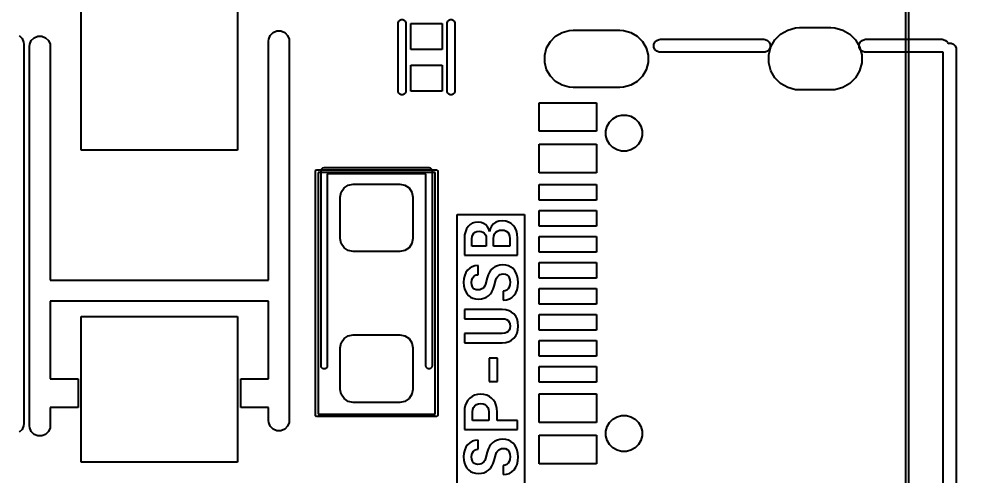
# Model space of a CAD drawing. Extents: x 100 to 191, y -173 to -30.
# Drawn here: x 147.95 to 166.58, y -105.68 to -96.9 of the extents above; entities that cross this region are included whole.
import ezdxf

# ---------------------------------------------------------------- set-up
doc = ezdxf.new("R2010")
doc.units = 0
doc.layers.get('0').update_dxf_attribs({"linetype": 'CONTINUOUS'})
doc.layers.get('Defpoints').update_dxf_attribs({"linetype": 'CONTINUOUS'})
doc.layers.add('BLACK', color=7, linetype='CONTINUOUS')
doc.dimstyles.get("Standard").update_dxf_attribs({"dimtxt": 3, "dimasz": 3, "dimexe": 0.18, "dimexo": 0.0625, "dimgap": 0.09, "dimtad": 0, "dimtih": 1, "dimtoh": 1, "dimzin": 0, "dimdsep": 46, "dimtxsty": 'Standard', "dimcen": 0.09, "dimclrd": 3, "dimclre": 3, "dimclrt": 3, "dimadec": 0, "dimazin": 0, "dimtfac": 1, "dimtofl": 0, "dimtmove": 0, "dimatfit": 3, "dimfxl": 1, "dimtolj": 1, "dimtzin": 0, "dimarcsym": 0})

# ---------------------------------------------------------------- blocks, each defined once
blk = doc.blocks.new('*D14')
at = {"color": 3, "linetype": 'Continuous', "lineweight": -2}
for p, q in [((162.437, -52.406), (185.143, -52.417)), ((184.961, -55.417), (184.936, -106.524)), ((184.909, -160.811), (184.934, -109.704)), ((162.381, -163.8), (185.087, -163.811))]:
    blk.add_line(p, q, dxfattribs=at)
at = {"color": 3, "linetype": 'Continuous'}
for points in [[(184.461, -55.417), (185.461, -55.417), (184.963, -52.417)], [(184.409, -160.811), (185.409, -160.812), (184.907, -163.811)]]:
    blk.add_solid(points, dxfattribs=at)
at = {"layer": 'Defpoints', "color": 0, "linetype": 'Continuous'}
for p in [(162.374, -52.406), (184.963, -52.417), (162.319, -163.8)]:
    blk.add_point(p, dxfattribs=at)
at = {"color": 3, "linetype": 'Continuous', "insert": (184.935, -108.114), "char_height": 3, "attachment_point": 5}
blk.add_mtext('\\A1;111.39', dxfattribs=at)

msp = doc.modelspace()

# ---------------------------------------------------------------- linework, layer by layer
at = {"layer": 'BLACK', "linetype": 'Continuous'}
for p, q in [((165.0115, -158.241995), (165.0115, -51.75159)), ((165.0615, -51.75159), (165.0615, -158.242)), ((149.1395, -99.41507), (149.1395, -96.61607)), ((149.1395, -99.41507), (149.1395, -96.61607)), ((152.1495, -96.61607), (152.1495, -99.41507)), ((152.1495, -96.61607), (152.1495, -99.41507)), ((155.2395, -96.97557), (155.240941, -96.960938)), ((155.2395, -98.27557), (155.2395, -96.97557)), ((155.240941, -96.960938), (155.25214, -96.933902)), ((155.25214, -96.933902), (155.272832, -96.91321)), ((155.272832, -96.91321), (155.299868, -96.902011)), ((155.299868, -96.902011), (155.329132, -96.902011)), ((155.329132, -96.902011), (155.356168, -96.91321)), ((155.356168, -96.91321), (155.37686, -96.933902)), ((155.37686, -96.933902), (155.388059, -96.960938)), ((155.388059, -96.960938), (155.3895, -96.97557)), ((155.3895, -96.97557), (155.3895, -98.27557)), ((155.4845, -97.47557), (155.4845, -96.97557)), ((155.4845, -96.97557), (156.0845, -96.97557)), ((155.4845, -97.47557), (155.4845, -96.97557)), ((155.4845, -96.97557), (156.0845, -96.97557)), ((156.0845, -96.97557), (156.0845, -97.47557)), ((156.0845, -96.97557), (156.0845, -97.47557)), ((156.1795, -96.97557), (156.180941, -96.960938)), ((156.1795, -98.27557), (156.1795, -96.97557)), ((156.180941, -96.960938), (156.19214, -96.933902)), ((156.19214, -96.933902), (156.212832, -96.91321)), ((156.212832, -96.91321), (156.239868, -96.902011)), ((156.239868, -96.902011), (156.269132, -96.902011)), ((156.269132, -96.902011), (156.296168, -96.91321)), ((156.296168, -96.91321), (156.31686, -96.933902)), ((156.31686, -96.933902), (156.328059, -96.960938)), ((156.328059, -96.960938), (156.3295, -96.97557)), ((156.3295, -96.97557), (156.3295, -98.27557)), ((162.73489, -97.101072), (162.886184, -97.060533)), ((162.73489, -97.101072), (162.886184, -97.060533)), ((162.886184, -97.060533), (162.9645, -97.0554)), ((162.886184, -97.060533), (162.9645, -97.0554)), ((162.9645, -97.0554), (163.5645, -97.0554)), ((162.9645, -97.0554), (163.5645, -97.0554)), ((163.5645, -97.0554), (163.642816, -97.060533)), ((163.5645, -97.0554), (163.642816, -97.060533)), ((163.642816, -97.060533), (163.79411, -97.101072)), ((163.642816, -97.060533), (163.79411, -97.101072)), ((147.945614, -97.209276), (148.000794, -97.264456)), ((148.178206, -97.304456), (148.233386, -97.249276)), ((148.233386, -97.249276), (148.305482, -97.219413)), ((148.305482, -97.219413), (148.383518, -97.219413)), ((148.383518, -97.219413), (148.455614, -97.249276)), ((148.455614, -97.249276), (148.510794, -97.304456)), ((152.748343, -97.276552), (152.778206, -97.204456)), ((152.778206, -97.204456), (152.833386, -97.149276)), ((152.833386, -97.149276), (152.905482, -97.119413)), ((152.905482, -97.119413), (152.983518, -97.119413)), ((152.983518, -97.119413), (153.055614, -97.149276)), ((153.055614, -97.149276), (153.110794, -97.204456)), ((153.110794, -97.204456), (153.140657, -97.276552)), ((158.168156, -97.320581), (158.269681, -97.219056)), ((158.168156, -97.320581), (158.269681, -97.219056)), ((158.269681, -97.219056), (158.394024, -97.147266)), ((158.269681, -97.219056), (158.394024, -97.147266)), ((158.394024, -97.147266), (158.532711, -97.110105)), ((158.394024, -97.147266), (158.532711, -97.110105)), ((158.532711, -97.110105), (158.6045, -97.1054)), ((158.532711, -97.110105), (158.6045, -97.1054)), ((158.6045, -97.1054), (159.5045, -97.1054)), ((158.6045, -97.1054), (159.5045, -97.1054)), ((159.5045, -97.1054), (159.576289, -97.110105)), ((159.5045, -97.1054), (159.576289, -97.110105)), ((159.576289, -97.110105), (159.714976, -97.147266)), ((159.576289, -97.110105), (159.714976, -97.147266)), ((159.714976, -97.147266), (159.839319, -97.219056)), ((159.714976, -97.147266), (159.839319, -97.219056)), ((159.839319, -97.219056), (159.940844, -97.320581)), ((159.839319, -97.219056), (159.940844, -97.320581)), ((162.488488, -97.290143), (162.599243, -97.179388)), ((162.488488, -97.290143), (162.599243, -97.179388)), ((162.599243, -97.179388), (162.73489, -97.101072)), ((162.599243, -97.179388), (162.73489, -97.101072)), ((163.79411, -97.101072), (163.929757, -97.179388)), ((163.79411, -97.101072), (163.929757, -97.179388)), ((163.929757, -97.179388), (164.040512, -97.290143)), ((163.929757, -97.179388), (164.040512, -97.290143)), ((148.000794, -97.264456), (148.030657, -97.336552)), ((148.030657, -97.336552), (148.0345, -97.37557)), ((148.0345, -97.37557), (148.0345, -104.67557)), ((148.1445, -97.41557), (148.148343, -97.376552)), ((148.1445, -104.71557), (148.1445, -97.41557)), ((148.148343, -97.376552), (148.178206, -97.304456)), ((148.510794, -97.304456), (148.540657, -97.376552)), ((148.540657, -97.376552), (148.5445, -97.41557)), ((148.5445, -97.41557), (148.5445, -101.915635)), ((152.7445, -97.31557), (152.748343, -97.276552)), ((152.7445, -101.917004), (152.7445, -97.31557)), ((153.140657, -97.276552), (153.1445, -97.31557)), ((153.1445, -97.31557), (153.1445, -104.61557)), ((158.059205, -97.583611), (158.096366, -97.444924)), ((158.059205, -97.583611), (158.096366, -97.444924)), ((158.096366, -97.444924), (158.168156, -97.320581)), ((158.096366, -97.444924), (158.168156, -97.320581)), ((159.940844, -97.320581), (160.012634, -97.444924)), ((159.940844, -97.320581), (160.012634, -97.444924)), ((160.012634, -97.444924), (160.049795, -97.583611)), ((160.012634, -97.444924), (160.049795, -97.583611)), ((160.161902, -97.381014), (160.180566, -97.335954)), ((160.161902, -97.429786), (160.161902, -97.381014)), ((160.180566, -97.474846), (160.161902, -97.429786)), ((160.180566, -97.335954), (160.215054, -97.301466)), ((160.215054, -97.301466), (160.260114, -97.282802)), ((160.260114, -97.282802), (160.2845, -97.2804)), ((160.2845, -97.2804), (162.2745, -97.2804)), ((162.2745, -97.2804), (162.298886, -97.282802)), ((162.298886, -97.282802), (162.343946, -97.301466)), ((162.343946, -97.301466), (162.378434, -97.335954)), ((162.369633, -97.577084), (162.410172, -97.42579)), ((162.369633, -97.577084), (162.410172, -97.42579)), ((162.378434, -97.335954), (162.397098, -97.381014)), ((162.397098, -97.429786), (162.378434, -97.474846)), ((162.397098, -97.381014), (162.397098, -97.429786)), ((162.410172, -97.42579), (162.488488, -97.290143)), ((162.410172, -97.42579), (162.488488, -97.290143)), ((164.040512, -97.290143), (164.118828, -97.42579)), ((164.040512, -97.290143), (164.118828, -97.42579)), ((164.111902, -97.381014), (164.130566, -97.335954)), ((164.111902, -97.429786), (164.111902, -97.381014)), ((164.130566, -97.474846), (164.111902, -97.429786)), ((164.118828, -97.42579), (164.159367, -97.577084)), ((164.118828, -97.42579), (164.159367, -97.577084)), ((164.130566, -97.335954), (164.165054, -97.301466)), ((164.165054, -97.301466), (164.210114, -97.282802)), ((164.210114, -97.282802), (164.2345, -97.2804)), ((164.2345, -97.2804), (165.7045, -97.2804)), ((165.7045, -97.2804), (165.728886, -97.282802)), ((165.728886, -97.282802), (165.773946, -97.301466)), ((165.773946, -97.301466), (165.808434, -97.335954)), ((165.808434, -97.335954), (165.817565, -97.357999)), ((165.817565, -97.357999), (165.830114, -97.352802)), ((165.830114, -97.352802), (165.878886, -97.352802)), ((165.878886, -97.352802), (165.923946, -97.371466)), ((165.923946, -97.371466), (165.958434, -97.405954)), ((165.958434, -97.405954), (165.977098, -97.451014)), ((156.0845, -97.47557), (155.4845, -97.47557)), ((156.0845, -97.47557), (155.4845, -97.47557)), ((158.059205, -97.727189), (158.059205, -97.583611)), ((158.059205, -97.727189), (158.059205, -97.583611)), ((160.049795, -97.583611), (160.049795, -97.727189)), ((160.049795, -97.583611), (160.049795, -97.727189)), ((160.215054, -97.509334), (160.180566, -97.474846)), ((160.260114, -97.527998), (160.215054, -97.509334)), ((160.2845, -97.5304), (160.260114, -97.527998)), ((162.2745, -97.5304), (160.2845, -97.5304)), ((162.298886, -97.527998), (162.2745, -97.5304)), ((162.343946, -97.509334), (162.298886, -97.527998)), ((162.378434, -97.474846), (162.343946, -97.509334)), ((162.369633, -97.733716), (162.369633, -97.577084)), ((162.369633, -97.733716), (162.369633, -97.577084)), ((164.165054, -97.509334), (164.130566, -97.474846)), ((164.159367, -97.577084), (164.159367, -97.733716)), ((164.159367, -97.577084), (164.159367, -97.733716)), ((164.210114, -97.527998), (164.165054, -97.509334)), ((164.2345, -97.5304), (164.210114, -97.527998)), ((165.7045, -97.5304), (164.2345, -97.5304)), ((165.728886, -97.527998), (165.7045, -97.5304)), ((165.7295, -97.527743), (165.728886, -97.527998)), ((165.7295, -106.3504), (165.7295, -97.527743)), ((165.977098, -97.451014), (165.9795, -97.4754)), ((165.9795, -97.4754), (165.9795, -106.4754)), ((155.4845, -98.27557), (155.4845, -97.77557)), ((155.4845, -97.77557), (156.0845, -97.77557)), ((155.4845, -98.27557), (155.4845, -97.77557)), ((155.4845, -97.77557), (156.0845, -97.77557)), ((156.0845, -97.77557), (156.0845, -98.27557)), ((156.0845, -97.77557), (156.0845, -98.27557)), ((158.096366, -97.865876), (158.059205, -97.727189)), ((158.096366, -97.865876), (158.059205, -97.727189)), ((160.049795, -97.727189), (160.012634, -97.865876)), ((160.049795, -97.727189), (160.012634, -97.865876)), ((162.410172, -97.88501), (162.369633, -97.733716)), ((162.410172, -97.88501), (162.369633, -97.733716)), ((164.159367, -97.733716), (164.118828, -97.88501)), ((164.159367, -97.733716), (164.118828, -97.88501)), ((158.168156, -97.990219), (158.096366, -97.865876)), ((158.168156, -97.990219), (158.096366, -97.865876)), ((158.269681, -98.091744), (158.168156, -97.990219)), ((158.269681, -98.091744), (158.168156, -97.990219)), ((159.940844, -97.990219), (159.839319, -98.091744)), ((159.940844, -97.990219), (159.839319, -98.091744)), ((160.012634, -97.865876), (159.940844, -97.990219)), ((160.012634, -97.865876), (159.940844, -97.990219)), ((162.488488, -98.020657), (162.410172, -97.88501)), ((162.488488, -98.020657), (162.410172, -97.88501)), ((164.118828, -97.88501), (164.040512, -98.020657)), ((164.118828, -97.88501), (164.040512, -98.020657)), ((158.394024, -98.163534), (158.269681, -98.091744)), ((158.394024, -98.163534), (158.269681, -98.091744)), ((158.532711, -98.200695), (158.394024, -98.163534)), ((158.532711, -98.200695), (158.394024, -98.163534)), ((159.714976, -98.163534), (159.576289, -98.200695)), ((159.714976, -98.163534), (159.576289, -98.200695)), ((159.839319, -98.091744), (159.714976, -98.163534)), ((159.839319, -98.091744), (159.714976, -98.163534)), ((162.599243, -98.131412), (162.488488, -98.020657)), ((162.599243, -98.131412), (162.488488, -98.020657)), ((162.73489, -98.209728), (162.599243, -98.131412)), ((162.73489, -98.209728), (162.599243, -98.131412)), ((163.929757, -98.131412), (163.79411, -98.209728)), ((163.929757, -98.131412), (163.79411, -98.209728)), ((164.040512, -98.020657), (163.929757, -98.131412)), ((164.040512, -98.020657), (163.929757, -98.131412)), ((155.240941, -98.290202), (155.2395, -98.27557)), ((155.25214, -98.317238), (155.240941, -98.290202)), ((155.272832, -98.33793), (155.25214, -98.317238)), ((155.299868, -98.349129), (155.272832, -98.33793)), ((155.329132, -98.349129), (155.299868, -98.349129)), ((155.356168, -98.33793), (155.329132, -98.349129)), ((155.37686, -98.317238), (155.356168, -98.33793)), ((155.388059, -98.290202), (155.37686, -98.317238)), ((155.3895, -98.27557), (155.388059, -98.290202)), ((156.0845, -98.27557), (155.4845, -98.27557)), ((156.0845, -98.27557), (155.4845, -98.27557)), ((156.180941, -98.290202), (156.1795, -98.27557)), ((156.19214, -98.317238), (156.180941, -98.290202)), ((156.212832, -98.33793), (156.19214, -98.317238)), ((156.239868, -98.349129), (156.212832, -98.33793)), ((156.269132, -98.349129), (156.239868, -98.349129)), ((156.296168, -98.33793), (156.269132, -98.349129)), ((156.31686, -98.317238), (156.296168, -98.33793)), ((156.328059, -98.290202), (156.31686, -98.317238)), ((156.3295, -98.27557), (156.328059, -98.290202)), ((158.6045, -98.2054), (158.532711, -98.200695)), ((158.6045, -98.2054), (158.532711, -98.200695)), ((159.5045, -98.2054), (158.6045, -98.2054)), ((159.5045, -98.2054), (158.6045, -98.2054)), ((159.576289, -98.200695), (159.5045, -98.2054)), ((159.576289, -98.200695), (159.5045, -98.2054)), ((162.886184, -98.250267), (162.73489, -98.209728)), ((162.886184, -98.250267), (162.73489, -98.209728)), ((162.9645, -98.2554), (162.886184, -98.250267)), ((162.9645, -98.2554), (162.886184, -98.250267)), ((163.5645, -98.2554), (162.9645, -98.2554)), ((163.5645, -98.2554), (162.9645, -98.2554)), ((163.642816, -98.250267), (163.5645, -98.2554)), ((163.642816, -98.250267), (163.5645, -98.2554)), ((163.79411, -98.209728), (163.642816, -98.250267)), ((163.79411, -98.209728), (163.642816, -98.250267)), ((157.9545, -99.0504), (157.9545, -98.5004)), ((157.9545, -98.5004), (159.0545, -98.5004)), ((157.9545, -99.0504), (157.9545, -98.5004)), ((157.9545, -98.5004), (159.0545, -98.5004)), ((159.0545, -98.5004), (159.0545, -99.0504)), ((159.0545, -98.5004), (159.0545, -99.0504)), ((159.450561, -98.762042), (159.538816, -98.738394)), ((159.538816, -98.738394), (159.630184, -98.738394)), ((159.630184, -98.738394), (159.718439, -98.762042)), ((159.261142, -98.951461), (159.306826, -98.872333)), ((159.306826, -98.872333), (159.371433, -98.807726)), ((159.371433, -98.807726), (159.450561, -98.762042)), ((159.718439, -98.762042), (159.797567, -98.807726)), ((159.797567, -98.807726), (159.862174, -98.872333)), ((159.862174, -98.872333), (159.907858, -98.951461)), ((159.0545, -99.0504), (157.9545, -99.0504)), ((159.0545, -99.0504), (157.9545, -99.0504)), ((159.237494, -99.039716), (159.261142, -98.951461)), ((159.237494, -99.131084), (159.237494, -99.039716)), ((159.907858, -98.951461), (159.931506, -99.039716)), ((159.931506, -99.039716), (159.931506, -99.131084)), ((157.9545, -99.8504), (157.9545, -99.3004)), ((157.9545, -99.3004), (159.0545, -99.3004)), ((157.9545, -99.8504), (157.9545, -99.3004)), ((157.9545, -99.3004), (159.0545, -99.3004)), ((159.0545, -99.3004), (159.0545, -99.8504)), ((159.0545, -99.3004), (159.0545, -99.8504)), ((159.261142, -99.219339), (159.237494, -99.131084)), ((159.306826, -99.298467), (159.261142, -99.219339)), ((159.371433, -99.363074), (159.306826, -99.298467)), ((159.862174, -99.298467), (159.797567, -99.363074)), ((159.907858, -99.219339), (159.862174, -99.298467)), ((159.931506, -99.131084), (159.907858, -99.219339)), ((152.1495, -99.41507), (149.1395, -99.41507)), ((152.1495, -99.41507), (149.1395, -99.41507)), ((159.450561, -99.408758), (159.371433, -99.363074)), ((159.538816, -99.432406), (159.450561, -99.408758)), ((159.630184, -99.432406), (159.538816, -99.432406)), ((159.718439, -99.408758), (159.630184, -99.432406)), ((159.797567, -99.363074), (159.718439, -99.408758)), ((153.6495, -99.81557), (153.651403, -99.806003)), ((153.6495, -104.51557), (153.6495, -99.81557)), ((153.651403, -99.806003), (153.664933, -99.792473)), ((153.664933, -99.792473), (153.6745, -99.79057)), ((153.6745, -99.79057), (155.9745, -99.79057)), ((153.6995, -99.84057), (153.6995, -104.49057)), ((155.9495, -99.84057), (153.6995, -99.84057)), ((153.7545, -99.80557), (153.759067, -99.782609)), ((153.7545, -103.56557), (153.7545, -99.80557)), ((153.759067, -99.782609), (153.791539, -99.750137)), ((153.791539, -99.750137), (153.8145, -99.74557)), ((153.8145, -99.74557), (155.8345, -99.74557)), ((155.7745, -99.86557), (153.8745, -99.86557)), ((153.8745, -99.86557), (153.8745, -103.56557)), ((155.7745, -103.56557), (155.7745, -99.86557)), ((155.8345, -99.74557), (155.857461, -99.750137)), ((155.857461, -99.750137), (155.889933, -99.782609)), ((155.889933, -99.782609), (155.8945, -99.80557)), ((155.8945, -99.80557), (155.8945, -103.56557)), ((155.9495, -104.49057), (155.9495, -99.84057)), ((155.9745, -99.79057), (155.984067, -99.792473)), ((155.984067, -99.792473), (155.997597, -99.806003)), ((155.997597, -99.806003), (155.9995, -99.81557)), ((155.9995, -99.81557), (155.9995, -104.51557)), ((159.0545, -99.8504), (157.9545, -99.8504)), ((159.0545, -99.8504), (157.9545, -99.8504)), ((154.1245, -100.31557), (154.14353, -100.219899)), ((154.1245, -100.31557), (154.14353, -100.219899)), ((154.14353, -100.219899), (154.197723, -100.138793)), ((154.14353, -100.219899), (154.197723, -100.138793)), ((154.197723, -100.138793), (154.278829, -100.0846)), ((154.197723, -100.138793), (154.278829, -100.0846)), ((154.278829, -100.0846), (154.3745, -100.06557)), ((154.278829, -100.0846), (154.3745, -100.06557)), ((154.3745, -100.06557), (155.2745, -100.06557)), ((154.3745, -100.06557), (155.2745, -100.06557)), ((155.2745, -100.06557), (155.370171, -100.0846)), ((155.2745, -100.06557), (155.370171, -100.0846)), ((155.370171, -100.0846), (155.451277, -100.138793)), ((155.370171, -100.0846), (155.451277, -100.138793)), ((155.451277, -100.138793), (155.50547, -100.219899)), ((155.451277, -100.138793), (155.50547, -100.219899)), ((155.50547, -100.219899), (155.5245, -100.31557)), ((155.50547, -100.219899), (155.5245, -100.31557)), ((157.9545, -100.3754), (157.9545, -100.0754)), ((157.9545, -100.0754), (159.0545, -100.0754)), ((157.9545, -100.3754), (157.9545, -100.0754)), ((157.9545, -100.0754), (159.0545, -100.0754)), ((159.0545, -100.0754), (159.0545, -100.3754)), ((159.0545, -100.0754), (159.0545, -100.3754)), ((154.1245, -101.11557), (154.1245, -100.31557)), ((154.1245, -101.11557), (154.1245, -100.31557)), ((155.5245, -100.31557), (155.5245, -101.11557)), ((155.5245, -100.31557), (155.5245, -101.11557)), ((159.0545, -100.3754), (157.9545, -100.3754)), ((159.0545, -100.3754), (157.9545, -100.3754)), ((157.9545, -100.8754), (157.9545, -100.5754)), ((157.9545, -100.5754), (159.0545, -100.5754)), ((157.9545, -100.8754), (157.9545, -100.5754)), ((157.9545, -100.5754), (159.0545, -100.5754)), ((159.0545, -100.5754), (159.0545, -100.8754)), ((159.0545, -100.5754), (159.0545, -100.8754)), ((156.374215, -106.577471), (156.374215, -100.648581)), ((156.374215, -100.648581), (157.673482, -100.648581)), ((156.776248, -100.797394), (156.716978, -100.803138)), ((156.83486, -100.80357), (156.776248, -100.797394)), ((157.11921, -100.800785), (157.073552, -100.833054)), ((157.174927, -100.780724), (157.11921, -100.800785)), ((157.243484, -100.773581), (157.174927, -100.780724)), ((157.308549, -100.779506), (157.243484, -100.773581)), ((157.364491, -100.796444), (157.308549, -100.779506)), ((157.413064, -100.823901), (157.364491, -100.796444)), ((157.673482, -100.648581), (157.673482, -106.577471)), ((156.532175, -100.98198), (156.518179, -101.044731)), ((156.554192, -100.928972), (156.532175, -100.98198)), ((156.583845, -100.884162), (156.554192, -100.928972)), ((156.622195, -100.846332), (156.583845, -100.884162)), ((156.666197, -100.819573), (156.622195, -100.846332)), ((156.716978, -100.803138), (156.666197, -100.819573)), ((156.722782, -100.990329), (156.755553, -100.976987)), ((156.755553, -100.976987), (156.795787, -100.972272)), ((156.795787, -100.972272), (156.836909, -100.977094)), ((156.8841, -100.821162), (156.83486, -100.80357)), ((156.836909, -100.977094), (156.870132, -100.990696)), ((156.925968, -100.849845), (156.8841, -100.821162)), ((156.959976, -100.887902), (156.925968, -100.849845)), ((156.984117, -100.93246), (156.959976, -100.887902)), ((156.998692, -100.984851), (156.984117, -100.93246)), ((157.012274, -100.926112), (156.998692, -100.984851)), ((157.037129, -100.876048), (157.012274, -100.926112)), ((157.073552, -100.833054), (157.037129, -100.876048)), ((157.119714, -100.993949), (157.15148, -100.969804)), ((157.15148, -100.969804), (157.189361, -100.955052)), ((157.189361, -100.955052), (157.235119, -100.949863)), ((157.235119, -100.949863), (157.280763, -100.955113)), ((157.280763, -100.955113), (157.317629, -100.969901)), ((157.317629, -100.969901), (157.347715, -100.993949)), ((157.455487, -100.862424), (157.413064, -100.823901)), ((157.488872, -100.908751), (157.455487, -100.862424)), ((157.51345, -100.963294), (157.488872, -100.908751)), ((157.528986, -101.027625), (157.51345, -100.963294)), ((159.0545, -100.8754), (157.9545, -100.8754)), ((159.0545, -100.8754), (157.9545, -100.8754)), ((154.14353, -101.211241), (154.1245, -101.11557)), ((154.14353, -101.211241), (154.1245, -101.11557)), ((155.5245, -101.11557), (155.50547, -101.211241)), ((155.5245, -101.11557), (155.50547, -101.211241)), ((156.518179, -101.044731), (156.513198, -101.119123)), ((156.513198, -101.119123), (156.513198, -101.121932)), ((156.513198, -101.121932), (156.513198, -101.432548)), ((156.658706, -101.121932), (156.663235, -101.076724)), ((156.658706, -101.261883), (156.658706, -101.121932)), ((156.663235, -101.076724), (156.67581, -101.040806)), ((156.67581, -101.040806), (156.69577, -101.012145)), ((156.69577, -101.012145), (156.722782, -100.990329)), ((156.870132, -100.990696), (156.89727, -101.012878)), ((156.89727, -101.012878), (156.917315, -101.041925)), ((156.917315, -101.041925), (156.929851, -101.077664)), ((156.929851, -101.077664), (156.933629, -101.114971)), ((156.933629, -101.114971), (156.934334, -101.121932)), ((156.934334, -101.121932), (156.934334, -101.261883)), ((157.075628, -101.114971), (157.08095, -101.065475)), ((157.075628, -101.261883), (157.075628, -101.114971)), ((157.08095, -101.065475), (157.095826, -101.02587)), ((157.095826, -101.02587), (157.119714, -100.993949)), ((157.347715, -100.993949), (157.36997, -101.025654)), ((157.36997, -101.025654), (157.383961, -101.065257)), ((157.383961, -101.065257), (157.388992, -101.114971)), ((157.388992, -101.114971), (157.388992, -101.261883)), ((157.5345, -101.103736), (157.528986, -101.027625)), ((157.5345, -101.432548), (157.5345, -101.103736)), ((157.9545, -101.3754), (157.9545, -101.0754)), ((157.9545, -101.0754), (159.0545, -101.0754)), ((157.9545, -101.3754), (157.9545, -101.0754)), ((157.9545, -101.0754), (159.0545, -101.0754)), ((159.0545, -101.0754), (159.0545, -101.3754)), ((159.0545, -101.0754), (159.0545, -101.3754)), ((154.197723, -101.292347), (154.14353, -101.211241)), ((154.197723, -101.292347), (154.14353, -101.211241)), ((154.278829, -101.34654), (154.197723, -101.292347)), ((154.278829, -101.34654), (154.197723, -101.292347)), ((154.3745, -101.36557), (154.278829, -101.34654)), ((154.3745, -101.36557), (154.278829, -101.34654)), ((155.370171, -101.34654), (155.2745, -101.36557)), ((155.370171, -101.34654), (155.2745, -101.36557)), ((155.451277, -101.292347), (155.370171, -101.34654)), ((155.451277, -101.292347), (155.370171, -101.34654)), ((155.50547, -101.211241), (155.451277, -101.292347)), ((155.50547, -101.211241), (155.451277, -101.292347)), ((156.934334, -101.261883), (156.658706, -101.261883)), ((157.388992, -101.261883), (157.075628, -101.261883)), ((155.2745, -101.36557), (154.3745, -101.36557)), ((155.2745, -101.36557), (154.3745, -101.36557)), ((156.513198, -101.432548), (157.5345, -101.432548)), ((159.0545, -101.3754), (157.9545, -101.3754)), ((159.0545, -101.3754), (157.9545, -101.3754)), ((156.57548, -101.72338), (156.543265, -101.768545)), ((156.616449, -101.685653), (156.57548, -101.72338)), ((156.6634, -101.658579), (156.616449, -101.685653)), ((156.717493, -101.641617), (156.6634, -101.658579)), ((156.7804, -101.635208), (156.717493, -101.641617)), ((156.7804, -101.810086), (156.7804, -101.635208)), ((157.025569, -101.718641), (156.995442, -101.760411)), ((157.060974, -101.684179), (157.025569, -101.718641)), ((157.102028, -101.656446), (157.060974, -101.684179)), ((157.147647, -101.63645), (157.102028, -101.656446)), ((157.198661, -101.624106), (157.147647, -101.63645)), ((157.256124, -101.619821), (157.198661, -101.624106)), ((157.312698, -101.624669), (157.256124, -101.619821)), ((157.363396, -101.63874), (157.312698, -101.624669)), ((157.409325, -101.661831), (157.363396, -101.63874)), ((157.449932, -101.693284), (157.409325, -101.661831)), ((157.48409, -101.73237), (157.449932, -101.693284)), ((157.512151, -101.780044), (157.48409, -101.73237)), ((157.9545, -101.8754), (157.9545, -101.5754)), ((157.9545, -101.5754), (159.0545, -101.5754)), ((157.9545, -101.8754), (157.9545, -101.5754)), ((157.9545, -101.5754), (159.0545, -101.5754)), ((159.0545, -101.5754), (159.0545, -101.8754)), ((159.0545, -101.5754), (159.0545, -101.8754)), ((148.5445, -101.915635), (152.7445, -101.917004)), ((156.504538, -101.884306), (156.499215, -101.958342)), ((156.519538, -101.82168), (156.504538, -101.884306)), ((156.543265, -101.768545), (156.519538, -101.82168)), ((156.651745, -101.959746), (156.656021, -101.913368)), ((156.656021, -101.913368), (156.667739, -101.877305)), ((156.667739, -101.877305), (156.686, -101.849287)), ((156.686, -101.849287), (156.71119, -101.82783)), ((156.71119, -101.82783), (156.74208, -101.814726)), ((156.74208, -101.814726), (156.7804, -101.810086)), ((156.951125, -101.870231), (156.917542, -101.991925)), ((156.970527, -101.810498), (156.951125, -101.870231)), ((156.995442, -101.760411), (156.970527, -101.810498)), ((157.088207, -102.028317), (157.120386, -101.910775)), ((157.120386, -101.910775), (157.133574, -101.876172)), ((157.133574, -101.876172), (157.151304, -101.848068)), ((157.151304, -101.848068), (157.17357, -101.825474)), ((157.17357, -101.825474), (157.200116, -101.808459)), ((157.200116, -101.808459), (157.229666, -101.798219)), ((157.229666, -101.798219), (157.263085, -101.794699)), ((157.263085, -101.794699), (157.302097, -101.799697)), ((157.302097, -101.799697), (157.333688, -101.813892)), ((157.333688, -101.813892), (157.359622, -101.83738)), ((157.359622, -101.83738), (157.37827, -101.867674)), ((157.37827, -101.867674), (157.390247, -101.906322)), ((157.390247, -101.906322), (157.394609, -101.955594)), ((157.531886, -101.832021), (157.512151, -101.780044)), ((157.544188, -101.890625), (157.531886, -101.832021)), ((157.548482, -101.956998), (157.544188, -101.890625)), ((159.0545, -101.8754), (157.9545, -101.8754)), ((159.0545, -101.8754), (157.9545, -101.8754)), ((156.499215, -101.958342), (156.503385, -102.022883)), ((156.503385, -102.022883), (156.515264, -102.079133)), ((156.515264, -102.079133), (156.534203, -102.128335)), ((156.655889, -102.005301), (156.651745, -101.959746)), ((156.667164, -102.040179), (156.655889, -102.005301)), ((156.684595, -102.066785), (156.667164, -102.040179)), ((156.708706, -102.087063), (156.684595, -102.066785)), ((156.738242, -102.099459), (156.708706, -102.087063)), ((156.774843, -102.103849), (156.738242, -102.099459)), ((156.809277, -102.100506), (156.774843, -102.103849)), ((156.839045, -102.090904), (156.809277, -102.100506)), ((156.865091, -102.075212), (156.839045, -102.090904)), ((156.886823, -102.053909), (156.865091, -102.075212)), ((156.904328, -102.026543), (156.886823, -102.053909)), ((156.917542, -101.991925), (156.904328, -102.026543)), ((157.043858, -102.137051), (157.068846, -102.087276)), ((157.068846, -102.087276), (157.088207, -102.028317)), ((157.332328, -102.104516), (157.300038, -102.119573)), ((157.35895, -102.079425), (157.332328, -102.104516)), ((157.377986, -102.047256), (157.35895, -102.079425)), ((157.390184, -102.006712), (157.377986, -102.047256)), ((157.394609, -101.955594), (157.390184, -102.006712)), ((157.503576, -102.158127), (157.527742, -102.101794)), ((157.527742, -102.101794), (157.543048, -102.035411)), ((157.543048, -102.035411), (157.548482, -101.956998)), ((157.9545, -102.3754), (157.9545, -102.0754)), ((157.9545, -102.0754), (159.0545, -102.0754)), ((157.9545, -102.3754), (157.9545, -102.0754)), ((157.9545, -102.0754), (159.0545, -102.0754)), ((159.0545, -102.0754), (159.0545, -102.3754)), ((159.0545, -102.0754), (159.0545, -102.3754)), ((156.534203, -102.128335), (156.561182, -102.173251)), ((156.561182, -102.173251), (156.594166, -102.210041)), ((156.594166, -102.210041), (156.633549, -102.239587)), ((156.633549, -102.239587), (156.677949, -102.26097)), ((156.677949, -102.26097), (156.72791, -102.274148)), ((156.72791, -102.274148), (156.784613, -102.278727)), ((156.784613, -102.278727), (156.840518, -102.274452)), ((156.840518, -102.274452), (156.890727, -102.262069)), ((156.890727, -102.262069), (156.936199, -102.241879)), ((156.936199, -102.241879), (156.977687, -102.213698)), ((156.977687, -102.213698), (157.013504, -102.178881)), ((157.013504, -102.178881), (157.043858, -102.137051)), ((157.300038, -102.119573), (157.260276, -102.124854)), ((157.260276, -102.124854), (157.260276, -102.299732)), ((157.325115, -102.292971), (157.38073, -102.274997)), ((157.38073, -102.274997), (157.428914, -102.246233)), ((157.428914, -102.246233), (157.470874, -102.206004)), ((157.470874, -102.206004), (157.503576, -102.158127)), ((152.7445, -102.317004), (148.5445, -102.315635)), ((148.5445, -102.315635), (148.5445, -103.81357)), ((152.7445, -103.81357), (152.7445, -102.317004)), ((157.260276, -102.299732), (157.325115, -102.292971)), ((159.0545, -102.3754), (157.9545, -102.3754)), ((159.0545, -102.3754), (157.9545, -102.3754)), ((149.1395, -105.41507), (149.1395, -102.61607)), ((149.1395, -102.61607), (152.1495, -102.61607)), ((149.1395, -105.41507), (149.1395, -102.61607)), ((149.1395, -102.61607), (152.1495, -102.61607)), ((152.1495, -102.61607), (152.1495, -105.41507)), ((152.1495, -102.61607), (152.1495, -105.41507)), ((157.243484, -102.479983), (156.513198, -102.479983)), ((156.513198, -102.479983), (156.513198, -102.656266)), ((156.513198, -102.656266), (157.24208, -102.656266)), ((157.24208, -102.656266), (157.289245, -102.660847)), ((157.31334, -102.485728), (157.243484, -102.479983)), ((157.289245, -102.660847), (157.3263, -102.673488)), ((157.372629, -102.502006), (157.31334, -102.485728)), ((157.423264, -102.528034), (157.372629, -102.502006)), ((157.466661, -102.563942), (157.423264, -102.528034)), ((157.501229, -102.608117), (157.466661, -102.563942)), ((157.526648, -102.660798), (157.501229, -102.608117)), ((157.542747, -102.72368), (157.526648, -102.660798)), ((157.9545, -102.8754), (157.9545, -102.5754)), ((157.9545, -102.5754), (159.0545, -102.5754)), ((157.9545, -102.8754), (157.9545, -102.5754)), ((157.9545, -102.5754), (159.0545, -102.5754)), ((159.0545, -102.5754), (159.0545, -102.8754)), ((159.0545, -102.5754), (159.0545, -102.8754)), ((157.3263, -102.673488), (157.355469, -102.693391)), ((157.355469, -102.693391), (157.377412, -102.720581)), ((157.39104, -102.843862), (157.377317, -102.878515)), ((157.377412, -102.720581), (157.391092, -102.755043)), ((157.396014, -102.798964), (157.39104, -102.843862)), ((157.391092, -102.755043), (157.396014, -102.798964)), ((157.548482, -102.798964), (157.542747, -102.72368)), ((157.542777, -102.873497), (157.548482, -102.798964)), ((154.197723, -103.038793), (154.278829, -102.9846)), ((154.197723, -103.038793), (154.278829, -102.9846)), ((154.278829, -102.9846), (154.3745, -102.96557)), ((154.278829, -102.9846), (154.3745, -102.96557)), ((154.3745, -102.96557), (155.2745, -102.96557)), ((154.3745, -102.96557), (155.2745, -102.96557)), ((155.2745, -102.96557), (155.370171, -102.9846)), ((155.2745, -102.96557), (155.370171, -102.9846)), ((155.370171, -102.9846), (155.451277, -103.038793)), ((155.370171, -102.9846), (155.451277, -103.038793)), ((157.24208, -102.941663), (156.513198, -102.941663)), ((156.513198, -102.941663), (156.513198, -103.117946)), ((157.289308, -102.937167), (157.24208, -102.941663)), ((157.326362, -102.924779), (157.289308, -102.937167)), ((157.355469, -102.905332), (157.326362, -102.924779)), ((157.377317, -102.878515), (157.355469, -102.905332)), ((157.423222, -103.069539), (157.466661, -103.033315)), ((157.466661, -103.033315), (157.501307, -102.988808)), ((157.501307, -102.988808), (157.526723, -102.936075)), ((157.526723, -102.936075), (157.542777, -102.873497)), ((159.0545, -102.8754), (157.9545, -102.8754)), ((159.0545, -102.8754), (157.9545, -102.8754)), ((154.1245, -103.21557), (154.14353, -103.119899)), ((154.1245, -103.21557), (154.14353, -103.119899)), ((154.1245, -104.01557), (154.1245, -103.21557)), ((154.1245, -104.01557), (154.1245, -103.21557)), ((154.14353, -103.119899), (154.197723, -103.038793)), ((154.14353, -103.119899), (154.197723, -103.038793)), ((155.451277, -103.038793), (155.50547, -103.119899)), ((155.451277, -103.038793), (155.50547, -103.119899)), ((155.50547, -103.119899), (155.5245, -103.21557)), ((155.50547, -103.119899), (155.5245, -103.21557)), ((155.5245, -103.21557), (155.5245, -104.01557)), ((155.5245, -103.21557), (155.5245, -104.01557)), ((156.513198, -103.117946), (157.243484, -103.117946)), ((157.243484, -103.117946), (157.313297, -103.112162)), ((157.313297, -103.112162), (157.372571, -103.09577)), ((157.372571, -103.09577), (157.423222, -103.069539)), ((157.9545, -103.3754), (157.9545, -103.0754)), ((157.9545, -103.0754), (159.0545, -103.0754)), ((157.9545, -103.3754), (157.9545, -103.0754)), ((157.9545, -103.0754), (159.0545, -103.0754)), ((159.0545, -103.0754), (159.0545, -103.3754)), ((159.0545, -103.0754), (159.0545, -103.3754)), ((159.0545, -103.3754), (157.9545, -103.3754)), ((159.0545, -103.3754), (157.9545, -103.3754)), ((153.759067, -103.588531), (153.7545, -103.56557)), ((153.791539, -103.621003), (153.759067, -103.588531)), ((153.869933, -103.588531), (153.837461, -103.621003)), ((153.8745, -103.56557), (153.869933, -103.588531)), ((155.779067, -103.588531), (155.7745, -103.56557)), ((155.811539, -103.621003), (155.779067, -103.588531)), ((155.889933, -103.588531), (155.857461, -103.621003)), ((155.8945, -103.56557), (155.889933, -103.588531)), ((157.153969, -103.414334), (156.99167, -103.414334)), ((156.99167, -103.414334), (156.99167, -103.862031)), ((157.153969, -103.862031), (157.153969, -103.414334)), ((157.9545, -103.8754), (157.9545, -103.5754)), ((157.9545, -103.5754), (159.0545, -103.5754)), ((157.9545, -103.8754), (157.9545, -103.5754)), ((157.9545, -103.5754), (159.0545, -103.5754)), ((159.0545, -103.5754), (159.0545, -103.8754)), ((159.0545, -103.5754), (159.0545, -103.8754)), ((153.837461, -103.621003), (153.791539, -103.621003)), ((155.857461, -103.621003), (155.811539, -103.621003)), ((148.5445, -103.81357), (149.0795, -103.81357)), ((149.0795, -103.81357), (149.0795, -104.36357)), ((152.2095, -104.36357), (152.2095, -103.81357)), ((152.2095, -103.81357), (152.7445, -103.81357)), ((156.99167, -103.862031), (157.153969, -103.862031)), ((159.0545, -103.8754), (157.9545, -103.8754)), ((159.0545, -103.8754), (157.9545, -103.8754)), ((154.14353, -104.111241), (154.1245, -104.01557)), ((154.14353, -104.111241), (154.1245, -104.01557)), ((154.197723, -104.192347), (154.14353, -104.111241)), ((154.197723, -104.192347), (154.14353, -104.111241)), ((155.50547, -104.111241), (155.451277, -104.192347)), ((155.50547, -104.111241), (155.451277, -104.192347)), ((155.5245, -104.01557), (155.50547, -104.111241)), ((155.5245, -104.01557), (155.50547, -104.111241)), ((156.662186, -104.152864), (156.618755, -104.184495)), ((156.710867, -104.129932), (156.662186, -104.152864)), ((156.765701, -104.115777), (156.710867, -104.129932)), ((156.827966, -104.110854), (156.765701, -104.115777)), ((156.890232, -104.115776), (156.827966, -104.110854)), ((156.945087, -104.12993), (156.890232, -104.115776)), ((156.993807, -104.152864), (156.945087, -104.12993)), ((157.037242, -104.184493), (156.993807, -104.152864)), ((157.9545, -104.6504), (157.9545, -104.1004)), ((157.9545, -104.1004), (159.0545, -104.1004)), ((157.9545, -104.6504), (157.9545, -104.1004)), ((157.9545, -104.1004), (159.0545, -104.1004)), ((159.0545, -104.1004), (159.0545, -104.6504)), ((159.0545, -104.1004), (159.0545, -104.6504)), ((154.278829, -104.24654), (154.197723, -104.192347)), ((154.278829, -104.24654), (154.197723, -104.192347)), ((154.3745, -104.26557), (154.278829, -104.24654)), ((154.3745, -104.26557), (154.278829, -104.24654)), ((155.2745, -104.26557), (154.3745, -104.26557)), ((155.2745, -104.26557), (154.3745, -104.26557)), ((155.370171, -104.24654), (155.2745, -104.26557)), ((155.370171, -104.24654), (155.2745, -104.26557)), ((155.451277, -104.192347), (155.370171, -104.24654)), ((155.451277, -104.192347), (155.370171, -104.24654)), ((156.531094, -104.323265), (156.51783, -104.3823)), ((156.552399, -104.271077), (156.531094, -104.323265)), ((156.582319, -104.223622), (156.552399, -104.271077)), ((156.618755, -104.184495), (156.582319, -104.223622)), ((156.690797, -104.363262), (156.713966, -104.331955)), ((156.713966, -104.331955), (156.744858, -104.308251)), ((156.744858, -104.308251), (156.782234, -104.293691)), ((156.782234, -104.293691), (156.827966, -104.288541)), ((156.827966, -104.288541), (156.873739, -104.293692)), ((156.873739, -104.293692), (156.911134, -104.308254)), ((156.911134, -104.308254), (156.942027, -104.331955)), ((156.942027, -104.331955), (156.965196, -104.363262)), ((157.073699, -104.22362), (157.037242, -104.184493)), ((157.103655, -104.271077), (157.073699, -104.22362)), ((157.124926, -104.323262), (157.103655, -104.271077)), ((157.13817, -104.382297), (157.124926, -104.323262)), ((149.0795, -104.36357), (148.5445, -104.36357)), ((148.5445, -104.36357), (148.5445, -104.71557)), ((152.7445, -104.36357), (152.2095, -104.36357)), ((152.7445, -104.61557), (152.7445, -104.36357)), ((153.651403, -104.525137), (153.6495, -104.51557)), ((153.664933, -104.538667), (153.651403, -104.525137)), ((153.6995, -104.49057), (155.9495, -104.49057)), ((155.997597, -104.525137), (155.984067, -104.538667)), ((155.9995, -104.51557), (155.997597, -104.525137)), ((156.51783, -104.3823), (156.513198, -104.449436)), ((156.513198, -104.449436), (156.513198, -104.789422)), ((156.671284, -104.449436), (156.676413, -104.401743)), ((156.671284, -104.614544), (156.671284, -104.449436)), ((156.676413, -104.401743), (156.690797, -104.363262)), ((156.965196, -104.363262), (156.97958, -104.401743)), ((156.97958, -104.401743), (156.984709, -104.449436)), ((156.984709, -104.449436), (156.984709, -104.614544)), ((157.142795, -104.449436), (157.13817, -104.382297)), ((157.142795, -104.614544), (157.142795, -104.449436)), ((159.450561, -104.542042), (159.538816, -104.518394)), ((159.538816, -104.518394), (159.630184, -104.518394)), ((159.630184, -104.518394), (159.718439, -104.542042)), ((148.0345, -104.67557), (148.030657, -104.714588)), ((152.748343, -104.654588), (152.7445, -104.61557)), ((152.778206, -104.726684), (152.748343, -104.654588)), ((153.140657, -104.654588), (153.110794, -104.726684)), ((153.1445, -104.61557), (153.140657, -104.654588)), ((153.6745, -104.54057), (153.664933, -104.538667)), ((155.9745, -104.54057), (153.6745, -104.54057)), ((155.984067, -104.538667), (155.9745, -104.54057)), ((156.984709, -104.614544), (156.671284, -104.614544)), ((157.5345, -104.614544), (157.142795, -104.614544)), ((157.5345, -104.789422), (157.5345, -104.614544)), ((159.0545, -104.6504), (157.9545, -104.6504)), ((159.0545, -104.6504), (157.9545, -104.6504)), ((159.261142, -104.731461), (159.306826, -104.652333)), ((159.306826, -104.652333), (159.371433, -104.587726)), ((159.371433, -104.587726), (159.450561, -104.542042)), ((159.718439, -104.542042), (159.797567, -104.587726)), ((159.797567, -104.587726), (159.862174, -104.652333)), ((159.862174, -104.652333), (159.907858, -104.731461)), ((148.000794, -104.786684), (147.945614, -104.841864)), ((148.030657, -104.714588), (148.000794, -104.786684)), ((148.148343, -104.754588), (148.1445, -104.71557)), ((148.178206, -104.826684), (148.148343, -104.754588)), ((148.233386, -104.881864), (148.178206, -104.826684)), ((148.305482, -104.911727), (148.233386, -104.881864)), ((148.455614, -104.881864), (148.383518, -104.911727)), ((148.510794, -104.826684), (148.455614, -104.881864)), ((148.540657, -104.754588), (148.510794, -104.826684)), ((148.5445, -104.71557), (148.540657, -104.754588)), ((152.833386, -104.781864), (152.778206, -104.726684)), ((152.905482, -104.811727), (152.833386, -104.781864)), ((152.983518, -104.811727), (152.905482, -104.811727)), ((153.055614, -104.781864), (152.983518, -104.811727)), ((153.110794, -104.726684), (153.055614, -104.781864)), ((156.513198, -104.789422), (157.5345, -104.789422)), ((157.9545, -105.4504), (157.9545, -104.9004)), ((157.9545, -104.9004), (159.0545, -104.9004)), ((157.9545, -105.4504), (157.9545, -104.9004)), ((157.9545, -104.9004), (159.0545, -104.9004)), ((159.0545, -104.9004), (159.0545, -105.4504)), ((159.0545, -104.9004), (159.0545, -105.4504)), ((159.237494, -104.819716), (159.261142, -104.731461)), ((159.237494, -104.911084), (159.237494, -104.819716)), ((159.907858, -104.731461), (159.931506, -104.819716)), ((159.931506, -104.819716), (159.931506, -104.911084)), ((148.383518, -104.911727), (148.305482, -104.911727)), ((156.57548, -105.080254), (156.543265, -105.125419)), ((156.616449, -105.042527), (156.57548, -105.080254)), ((156.6634, -105.015453), (156.616449, -105.042527)), ((156.717493, -104.998491), (156.6634, -105.015453)), ((156.7804, -104.992082), (156.717493, -104.998491)), ((156.7804, -105.16696), (156.7804, -104.992082)), ((157.025569, -105.075515), (156.995442, -105.117284)), ((157.060974, -105.041053), (157.025569, -105.075515)), ((157.102028, -105.01332), (157.060974, -105.041053)), ((157.147647, -104.993324), (157.102028, -105.01332)), ((157.198661, -104.98098), (157.147647, -104.993324)), ((157.256124, -104.976695), (157.198661, -104.98098)), ((157.312698, -104.981542), (157.256124, -104.976695)), ((157.363396, -104.995614), (157.312698, -104.981542)), ((157.409325, -105.018705), (157.363396, -104.995614)), ((157.449932, -105.050158), (157.409325, -105.018705)), ((157.48409, -105.089244), (157.449932, -105.050158)), ((159.261142, -104.999339), (159.237494, -104.911084)), ((159.306826, -105.078467), (159.261142, -104.999339)), ((159.371433, -105.143074), (159.306826, -105.078467)), ((159.862174, -105.078467), (159.797567, -105.143074)), ((159.907858, -104.999339), (159.862174, -105.078467)), ((159.931506, -104.911084), (159.907858, -104.999339)), ((156.504538, -105.24118), (156.499215, -105.315215)), ((156.519538, -105.178554), (156.504538, -105.24118)), ((156.543265, -105.125419), (156.519538, -105.178554)), ((156.651745, -105.31662), (156.656021, -105.270242)), ((156.656021, -105.270242), (156.667739, -105.234179)), ((156.667739, -105.234179), (156.686, -105.206161)), ((156.686, -105.206161), (156.71119, -105.184703)), ((156.71119, -105.184703), (156.74208, -105.1716)), ((156.74208, -105.1716), (156.7804, -105.16696)), ((156.951125, -105.227105), (156.917542, -105.348799)), ((156.970527, -105.167371), (156.951125, -105.227105)), ((156.995442, -105.117284), (156.970527, -105.167371)), ((157.088207, -105.385191), (157.120386, -105.267649)), ((157.120386, -105.267649), (157.133574, -105.233045)), ((157.133574, -105.233045), (157.151304, -105.204942)), ((157.151304, -105.204942), (157.17357, -105.182347)), ((157.17357, -105.182347), (157.200116, -105.165333)), ((157.200116, -105.165333), (157.229666, -105.155093)), ((157.229666, -105.155093), (157.263085, -105.151573)), ((157.263085, -105.151573), (157.302097, -105.15657)), ((157.302097, -105.15657), (157.333688, -105.170765)), ((157.333688, -105.170765), (157.359622, -105.194254)), ((157.359622, -105.194254), (157.37827, -105.224548)), ((157.37827, -105.224548), (157.390247, -105.263195)), ((157.390247, -105.263195), (157.394609, -105.312468)), ((157.512151, -105.136918), (157.48409, -105.089244)), ((157.531886, -105.188895), (157.512151, -105.136918)), ((157.544188, -105.247499), (157.531886, -105.188895)), ((157.548482, -105.313872), (157.544188, -105.247499)), ((159.450561, -105.188758), (159.371433, -105.143074)), ((159.538816, -105.212406), (159.450561, -105.188758)), ((159.630184, -105.212406), (159.538816, -105.212406)), ((159.718439, -105.188758), (159.630184, -105.212406)), ((159.797567, -105.143074), (159.718439, -105.188758)), ((152.1495, -105.41507), (149.1395, -105.41507)), ((152.1495, -105.41507), (149.1395, -105.41507)), ((156.499215, -105.315215), (156.503385, -105.379756)), ((156.503385, -105.379756), (156.515264, -105.436006)), ((156.515264, -105.436006), (156.534203, -105.485208)), ((156.655889, -105.362175), (156.651745, -105.31662)), ((156.667164, -105.397053), (156.655889, -105.362175)), ((156.684595, -105.423659), (156.667164, -105.397053)), ((156.708706, -105.443936), (156.684595, -105.423659)), ((156.738242, -105.456333), (156.708706, -105.443936)), ((156.774843, -105.460723), (156.738242, -105.456333)), ((156.809277, -105.45738), (156.774843, -105.460723)), ((156.839045, -105.447777), (156.809277, -105.45738)), ((156.865091, -105.432086), (156.839045, -105.447777)), ((156.886823, -105.410783), (156.865091, -105.432086)), ((156.904328, -105.383416), (156.886823, -105.410783)), ((156.917542, -105.348799), (156.904328, -105.383416)), ((157.043858, -105.493925), (157.068846, -105.444149)), ((157.068846, -105.444149), (157.088207, -105.385191)), ((157.35895, -105.436299), (157.332328, -105.46139)), ((157.377986, -105.40413), (157.35895, -105.436299)), ((157.390184, -105.363586), (157.377986, -105.40413)), ((157.394609, -105.312468), (157.390184, -105.363586)), ((157.503576, -105.515001), (157.527742, -105.458667)), ((157.527742, -105.458667), (157.543048, -105.392285)), ((157.543048, -105.392285), (157.548482, -105.313872)), ((159.0545, -105.4504), (157.9545, -105.4504)), ((159.0545, -105.4504), (157.9545, -105.4504)), ((156.534203, -105.485208), (156.561182, -105.530124)), ((156.561182, -105.530124), (156.594166, -105.566915)), ((156.594166, -105.566915), (156.633549, -105.596461)), ((156.633549, -105.596461), (156.677949, -105.617844)), ((156.677949, -105.617844), (156.72791, -105.631021)), ((156.72791, -105.631021), (156.784613, -105.635601)), ((156.784613, -105.635601), (156.840518, -105.631326)), ((156.840518, -105.631326), (156.890727, -105.618943)), ((156.890727, -105.618943), (156.936199, -105.598753)), ((156.936199, -105.598753), (156.977687, -105.570571)), ((156.977687, -105.570571), (157.013504, -105.535755)), ((157.013504, -105.535755), (157.043858, -105.493925)), ((157.300038, -105.476447), (157.260276, -105.481728)), ((157.260276, -105.481728), (157.260276, -105.656606)), ((157.332328, -105.46139), (157.300038, -105.476447)), ((157.325115, -105.649845), (157.38073, -105.63187)), ((157.38073, -105.63187), (157.428914, -105.603107)), ((157.428914, -105.603107), (157.470874, -105.562878)), ((157.470874, -105.562878), (157.503576, -105.515001)), ((157.260276, -105.656606), (157.325115, -105.649845))]:
    msp.add_line(p, q, dxfattribs=at)

# ---------------------------------------------------------------- dimensions: what is measured, and where the dimension line sits
at = {"linetype": 'Continuous'}
dim = msp.add_aligned_dim(p1=(162.3187, -163.8), p2=(162.3745, -52.40557), distance=-22.588479, dimstyle='Standard', dxfattribs=at)
dim.commit()
dim.dimension.update_dxf_attribs({"geometry": '*D14', "text_midpoint": (184.935076, -108.1141)})

doc.saveas('drawing.dxf')
